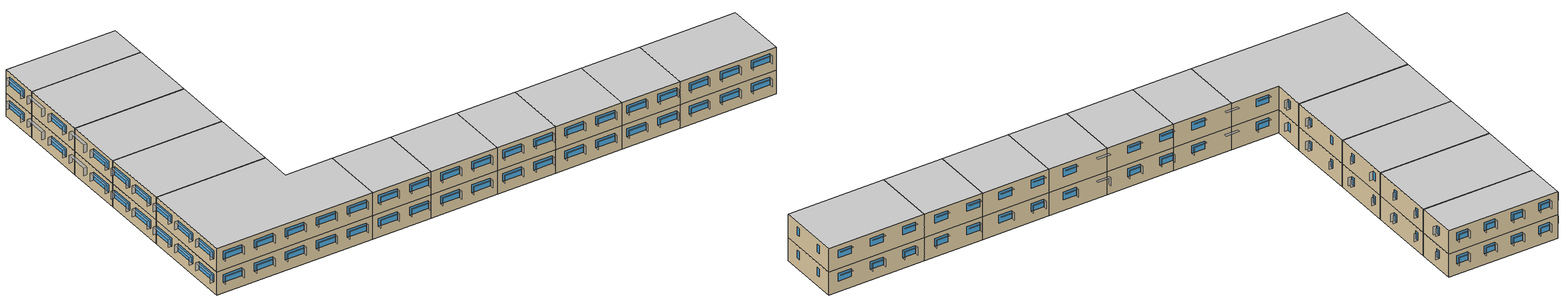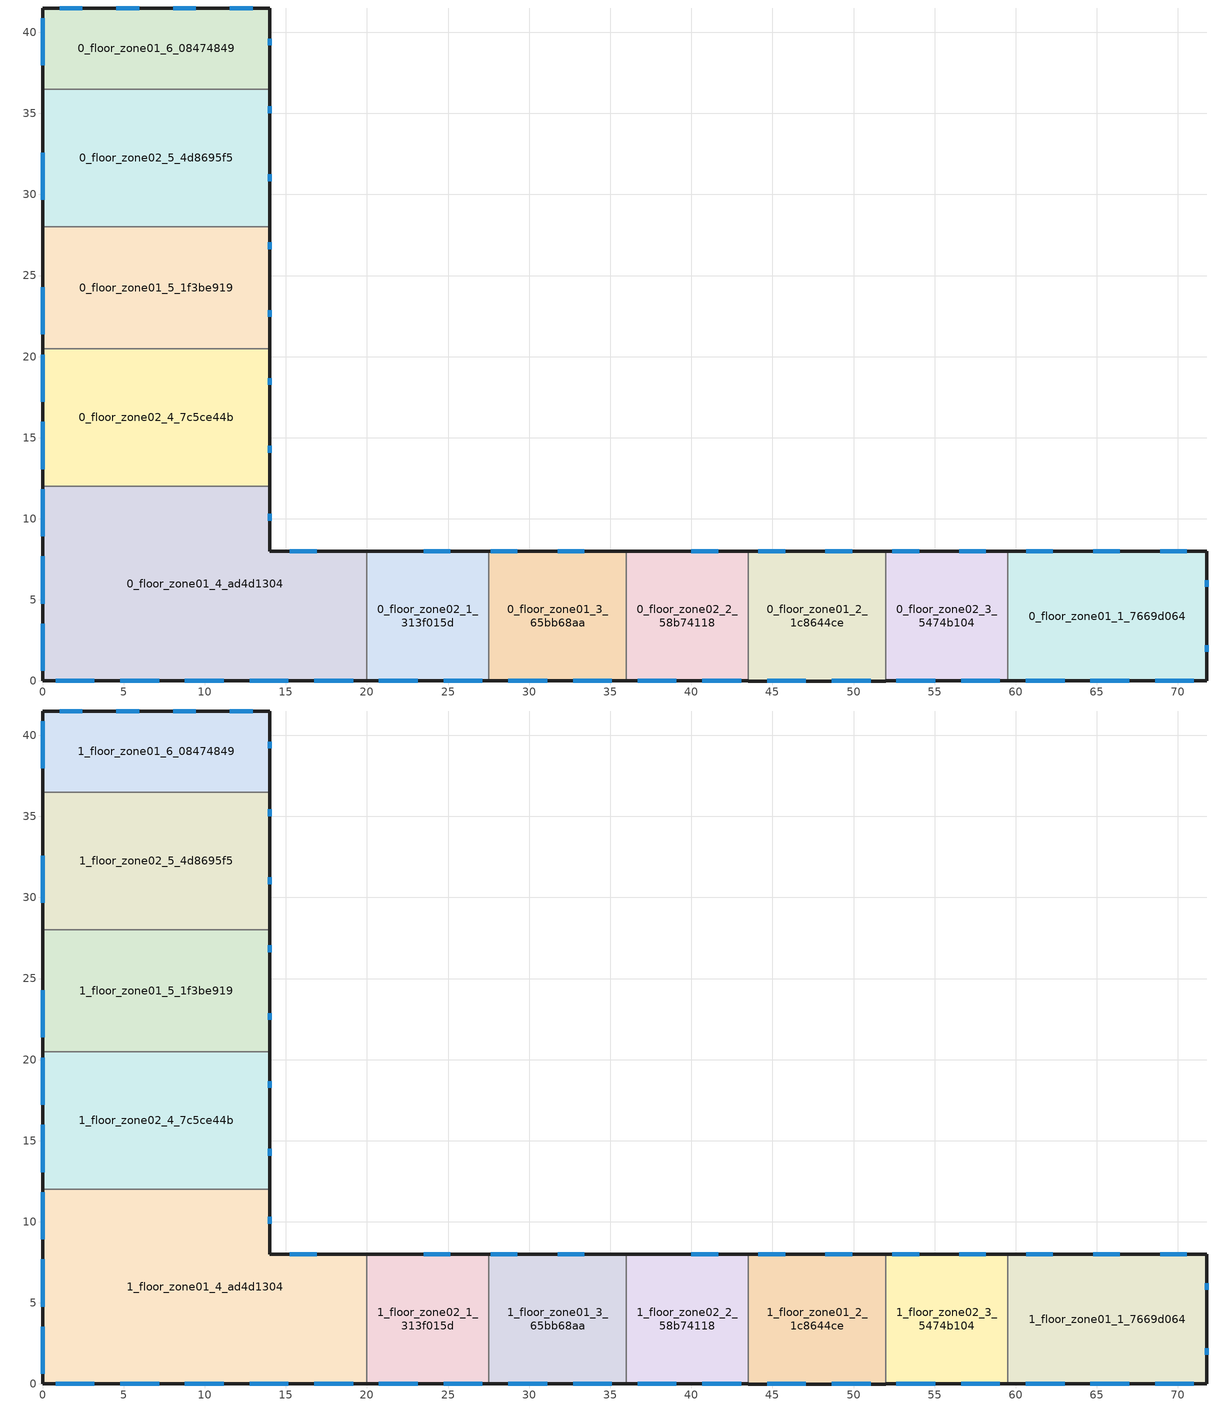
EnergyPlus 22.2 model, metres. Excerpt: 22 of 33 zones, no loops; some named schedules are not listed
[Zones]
0_floor_zone01_1_7669d064
 floor ground (Floor): 71.79,8 71.79,0 59.5,0 59.5,8 z0
 wall outside (Ext_Wall): 59.5,0 71.79,0 71.79,8 59.5,8 z0:3
 wall to 0_floor_zone02_3_5474b104 (Generic Interior Wall): 59.5,8 59.5,0 z0:3
 window (Windows): 68.6,0 70.99,0 / 64.61,0 67,0 / 60.62,0 63.01,0 / 71.79,5.8 71.79,6.2 / 71.79,1.8 71.79,2.2 / 62.29,8 60.64,8 / 66.42,8 64.77,8 / 70.55,8 68.9,8 z1.4:2.4
0_floor_zone01_2_1c8644ce
 floor ground (Floor): 52,8 52,0 43.5,0 43.5,8 z0
 wall outside (Ext_Wall): 52,8 43.5,8 / 43.5,0 52,0 z0:3
 wall to 0_floor_zone02_3_5474b104 (Generic Interior Wall): 52,0 52,8 z0:3
 wall to 0_floor_zone02_2_58b74118 (Generic Interior Wall): 43.5,8 43.5,0 z0:3
 window (Windows): 45.78,8 44.13,8 / 49.91,8 48.26,8 / 48.66,0 51.05,0 / 44.67,0 47.06,0 z1.4:2.4
0_floor_zone01_3_65bb68aa
 floor ground (Floor): 36,8 36,0 27.5,0 27.5,8 z0
 wall outside (Ext_Wall): 36,8 27.5,8 / 27.5,0 36,0 z0:3
 wall to 0_floor_zone02_2_58b74118 (Generic Interior Wall): 36,0 36,8 z0:3
 wall to 0_floor_zone02_1_313f015d (Generic Interior Wall): 27.5,8 27.5,0 z0:3
 window (Windows): 29.27,8 27.62,8 / 33.4,8 31.75,8 / 32.7,0 35.1,0 / 28.71,0 31.11,0 z1.4:2.4
0_floor_zone01_4_ad4d1304
 floor ground (Floor): 20,8 20,0 0,0 0,12 14,12 14,8 z0
 wall outside (Ext_Wall): 20,8 14,8 14,12 / 0,12 0,0 20,0 z0:3
 wall to 0_floor_zone02_4_7c5ce44b (Generic Interior Wall): 14,12 0,12 z0:3
 wall to 0_floor_zone02_1_313f015d (Generic Interior Wall): 20,0 20,8 z0:3
 window (Windows): 16.89,8 15.24,8 / 14,9.88 14,10.3 / 0,3.53 0,0.62 / 0,7.68 0,4.77 / 0,11.83 0,8.92 / 16.75,0 19.14,0 / 12.76,0 15.16,0 / 8.77,0 11.17,0 / 4.79,0 7.18,0 / 0.8,0 3.19,0 z1.4:2.4
0_floor_zone01_5_1f3be919
 floor ground (Floor): 14,28 14,20.5 0,20.5 0,28 z0
 wall outside (Ext_Wall): 14,20.5 14,28 / 0,28 0,20.5 z0:3
 wall to 0_floor_zone02_5_4d8695f5 (Generic Interior Wall): 14,28 0,28 z0:3
 wall to 0_floor_zone02_4_7c5ce44b (Generic Interior Wall): 0,20.5 14,20.5 z0:3
 window (Windows): 14,26.63 14,27.05 / 14,22.45 14,22.86 / 0,24.28 0,21.37 z1.4:2.4
0_floor_zone01_6_08474849
 floor ground (Floor): 14,41.5 14,36.5 0,36.5 0,41.5 z0
 wall outside (Ext_Wall): 14,36.5 14,41.5 0,41.5 0,36.5 z0:3
 wall to 0_floor_zone02_5_4d8695f5 (Generic Interior Wall): 0,36.5 14,36.5 z0:3
 window (Windows): 14,39.19 14,39.61 / 2.45,41.5 1.05,41.5 / 5.95,41.5 4.55,41.5 / 9.45,41.5 8.05,41.5 / 12.95,41.5 11.55,41.5 / 0,40.87 0,37.97 z1.4:2.4
0_floor_zone02_1_313f015d
 floor ground (Floor): 27.5,8 27.5,0 20,0 20,8 z0
 wall outside (Ext_Wall): 27.5,8 20,8 / 20,0 27.5,0 z0:3
 window (Windows): 25.14,8 23.49,8 / 24.73,0 27.12,0 / 20.74,0 23.13,0 z1.4:2.4
0_floor_zone02_2_58b74118
 floor ground (Floor): 43.5,8 43.5,0 36,0 36,8 z0
 wall outside (Ext_Wall): 43.5,8 36,8 / 36,0 43.5,0 z0:3
 window (Windows): 41.66,8 40,8 / 40.68,0 43.07,0 / 36.69,0 39.08,0 z1.4:2.4
0_floor_zone02_3_5474b104
 floor ground (Floor): 59.5,8 59.5,0 52,0 52,8 z0
 wall outside (Ext_Wall): 59.5,8 52,8 / 52,0 59.5,0 z0:3
 window (Windows): 54.04,8 52.39,8 / 58.17,8 56.51,8 / 56.63,0 59.02,0 / 52.64,0 55.04,0 z1.4:2.4
0_floor_zone02_4_7c5ce44b
 floor ground (Floor): 14,20.5 14,12 0,12 0,20.5 z0
 wall outside (Ext_Wall): 0,20.5 0,12 / 14,12 14,20.5 z0:3
 window (Windows): 0,15.98 0,13.07 / 0,20.13 0,17.22 / 14,18.26 14,18.68 / 14,14.07 14,14.49 z1.4:2.4
0_floor_zone02_5_4d8695f5
 floor ground (Floor): 14,36.5 14,28 0,28 0,36.5 z0
 wall outside (Ext_Wall): 0,36.5 0,28 / 14,28 14,36.5 z0:3
 window (Windows): 0,32.58 0,29.67 / 14,35.01 14,35.43 / 14,30.82 14,31.24 z1.4:2.4
1_floor_zone01_1_7669d064
 floor to 0_floor_zone01_1_7669d064 (Generic Interior Floor): 71.79,8 71.79,0 59.5,0 59.5,8 z3
 wall outside (Ext_Wall): 59.5,0 71.79,0 71.79,8 59.5,8 z3:6
 wall to 1_floor_zone02_3_5474b104 (Generic Interior Wall): 59.5,8 59.5,0 z3:6
 window (Windows): 68.6,0 70.99,0 / 64.61,0 67,0 / 60.62,0 63.01,0 / 71.79,5.8 71.79,6.2 / 71.79,1.8 71.79,2.2 / 62.29,8 60.64,8 / 66.42,8 64.77,8 / 70.55,8 68.9,8 z4.4:5.4
 ceiling to 2_floor_zone01_1_7669d064 (Generic Interior Ceiling): 59.5,8 59.5,0 71.79,0 71.79,8 z6
1_floor_zone01_2_1c8644ce
 floor to 0_floor_zone01_2_1c8644ce (Generic Interior Floor): 52,8 52,0 43.5,0 43.5,8 z3
 wall outside (Ext_Wall): 52,8 43.5,8 / 43.5,0 52,0 z3:6
 wall to 1_floor_zone02_3_5474b104 (Generic Interior Wall): 52,0 52,8 z3:6
 wall to 1_floor_zone02_2_58b74118 (Generic Interior Wall): 43.5,8 43.5,0 z3:6
 window (Windows): 45.78,8 44.13,8 / 49.91,8 48.26,8 / 48.66,0 51.05,0 / 44.67,0 47.06,0 z4.4:5.4
 ceiling to 2_floor_zone01_2_1c8644ce (Generic Interior Ceiling): 43.5,8 43.5,0 52,0 52,8 z6
1_floor_zone01_3_65bb68aa
 floor to 0_floor_zone01_3_65bb68aa (Generic Interior Floor): 36,8 36,0 27.5,0 27.5,8 z3
 wall outside (Ext_Wall): 36,8 27.5,8 / 27.5,0 36,0 z3:6
 wall to 1_floor_zone02_2_58b74118 (Generic Interior Wall): 36,0 36,8 z3:6
 wall to 1_floor_zone02_1_313f015d (Generic Interior Wall): 27.5,8 27.5,0 z3:6
 window (Windows): 29.27,8 27.62,8 / 33.4,8 31.75,8 / 32.7,0 35.1,0 / 28.71,0 31.11,0 z4.4:5.4
 ceiling to 2_floor_zone01_3_65bb68aa (Generic Interior Ceiling): 27.5,8 27.5,0 36,0 36,8 z6
1_floor_zone01_4_ad4d1304
 floor to 0_floor_zone01_4_ad4d1304 (Generic Interior Floor): 20,8 20,0 0,0 0,12 14,12 14,8 z3
 wall outside (Ext_Wall): 20,8 14,8 14,12 / 0,12 0,0 20,0 z3:6
 wall to 1_floor_zone02_4_7c5ce44b (Generic Interior Wall): 14,12 0,12 z3:6
 wall to 1_floor_zone02_1_313f015d (Generic Interior Wall): 20,0 20,8 z3:6
 window (Windows): 16.89,8 15.24,8 / 14,9.88 14,10.3 / 0,3.53 0,0.62 / 0,7.68 0,4.77 / 0,11.83 0,8.92 / 16.75,0 19.14,0 / 12.76,0 15.16,0 / 8.77,0 11.17,0 / 4.79,0 7.18,0 / 0.8,0 3.19,0 z4.4:5.4
 ceiling to 2_floor_zone01_4_ad4d1304 (Generic Interior Ceiling): 0,12 0,0 20,0 20,8 14,8 14,12 z6
1_floor_zone01_5_1f3be919
 floor to 0_floor_zone01_5_1f3be919 (Generic Interior Floor): 14,28 14,20.5 0,20.5 0,28 z3
 wall outside (Ext_Wall): 14,20.5 14,28 / 0,28 0,20.5 z3:6
 wall to 1_floor_zone02_5_4d8695f5 (Generic Interior Wall): 14,28 0,28 z3:6
 wall to 1_floor_zone02_4_7c5ce44b (Generic Interior Wall): 0,20.5 14,20.5 z3:6
 window (Windows): 14,26.63 14,27.05 / 14,22.45 14,22.86 / 0,24.28 0,21.37 z4.4:5.4
 ceiling to 2_floor_zone01_5_1f3be919 (Generic Interior Ceiling): 0,28 0,20.5 14,20.5 14,28 z6
1_floor_zone01_6_08474849
 floor to 0_floor_zone01_6_08474849 (Generic Interior Floor): 14,41.5 14,36.5 0,36.5 0,41.5 z3
 wall outside (Ext_Wall): 14,36.5 14,41.5 0,41.5 0,36.5 z3:6
 wall to 1_floor_zone02_5_4d8695f5 (Generic Interior Wall): 0,36.5 14,36.5 z3:6
 window (Windows): 14,39.19 14,39.61 / 2.45,41.5 1.05,41.5 / 5.95,41.5 4.55,41.5 / 9.45,41.5 8.05,41.5 / 12.95,41.5 11.55,41.5 / 0,40.87 0,37.97 z4.4:5.4
 ceiling to 2_floor_zone01_6_08474849 (Generic Interior Ceiling): 0,41.5 0,36.5 14,36.5 14,41.5 z6
1_floor_zone02_1_313f015d
 floor to 0_floor_zone02_1_313f015d (Generic Interior Floor): 27.5,8 27.5,0 20,0 20,8 z3
 wall outside (Ext_Wall): 27.5,8 20,8 / 20,0 27.5,0 z3:6
 window (Windows): 25.14,8 23.49,8 / 24.73,0 27.12,0 / 20.74,0 23.13,0 z4.4:5.4
 ceiling to 2_floor_zone02_1_313f015d (Generic Interior Ceiling): 20,8 20,0 27.5,0 27.5,8 z6
1_floor_zone02_2_58b74118
 floor to 0_floor_zone02_2_58b74118 (Generic Interior Floor): 43.5,8 43.5,0 36,0 36,8 z3
 wall outside (Ext_Wall): 43.5,8 36,8 / 36,0 43.5,0 z3:6
 window (Windows): 41.66,8 40,8 / 40.68,0 43.07,0 / 36.69,0 39.08,0 z4.4:5.4
 ceiling to 2_floor_zone02_2_58b74118 (Generic Interior Ceiling): 36,8 36,0 43.5,0 43.5,8 z6
1_floor_zone02_3_5474b104
 floor to 0_floor_zone02_3_5474b104 (Generic Interior Floor): 59.5,8 59.5,0 52,0 52,8 z3
 wall outside (Ext_Wall): 59.5,8 52,8 / 52,0 59.5,0 z3:6
 window (Windows): 54.04,8 52.39,8 / 58.17,8 56.51,8 / 56.63,0 59.02,0 / 52.64,0 55.04,0 z4.4:5.4
 ceiling to 2_floor_zone02_3_5474b104 (Generic Interior Ceiling): 52,8 52,0 59.5,0 59.5,8 z6
1_floor_zone02_4_7c5ce44b
 floor to 0_floor_zone02_4_7c5ce44b (Generic Interior Floor): 14,20.5 14,12 0,12 0,20.5 z3
 wall outside (Ext_Wall): 0,20.5 0,12 / 14,12 14,20.5 z3:6
 window (Windows): 0,15.98 0,13.07 / 0,20.13 0,17.22 / 14,18.26 14,18.68 / 14,14.07 14,14.49 z4.4:5.4
 ceiling to 2_floor_zone02_4_7c5ce44b (Generic Interior Ceiling): 0,20.5 0,12 14,12 14,20.5 z6
1_floor_zone02_5_4d8695f5
 floor to 0_floor_zone02_5_4d8695f5 (Generic Interior Floor): 14,36.5 14,28 0,28 0,36.5 z3
 wall outside (Ext_Wall): 0,36.5 0,28 / 14,28 14,36.5 z3:6
 window (Windows): 0,32.58 0,29.67 / 14,35.01 14,35.43 / 14,30.82 14,31.24 z4.4:5.4
 ceiling to 2_floor_zone02_5_4d8695f5 (Generic Interior Ceiling): 0,36.5 0,28 14,28 14,36.5 z6
shading: 12.95,41.95 12.95,41.5 / 11.55,41.5 11.55,41.95 / 8.05,41.5 8.05,41.95 / 2.45,41.95 2.45,41.5 / 4.55,41.5 4.55,41.95 / 1.05,41.5 1.05,41.95 / 9.45,41.95 9.45,41.5 / 5.95,41.95 5.95,41.5 / -0.45,28.43 0,28.43 / -0.45,40.87 0,40.87 / -0.45,15.98 0,15.98 / 0,29.67 -0.45,29.67 / 0,37.97 -0.45,37.97 / 0,13.07 -0.45,13.07 / 0,33.82 -0.45,33.82 / -0.45,7.68 0,7.68 / 0,8.92 -0.45,8.92 / -0.45,36.72 0,36.72 / -0.45,11.83 0,11.83 / 0,17.22 -0.45,17.22 / -0.45,32.58 0,32.58 / -0.45,24.28 0,24.28 / 0,0.62 -0.45,0.62 / -0.45,3.53 0,3.53 / 0,25.52 -0.45,25.52 / 0,21.37 -0.45,21.37 / -0.45,20.13 0,20.13 / 0,4.77 -0.45,4.77 / 8.77,-0.45 8.77,0 / 60.62,-0.45 60.62,0 / 20.74,-0.45 20.74,0 / 4.79,-0.45 4.79,0 / 63.01,0 63.01,-0.45 / 47.06,0 47.06,-0.45 / 32.7,-0.45 32.7,0 / 68.6,-0.45 68.6,0 / 55.04,0 55.04,-0.45 / 16.75,-0.45 16.75,0 / 67,0 67,-0.45 / 48.66,-0.45 48.66,0 / 11.17,0 11.17,-0.45 / 7.18,0 7.18,-0.45 / 56.63,-0.45 56.63,0 / 3.19,0 3.19,-0.45 / 44.67,-0.45 44.67,0 / 70.99,0 70.99,-0.45 / 0.8,-0.45 0.8,0 / 39.08,0 39.08,-0.45 / 40.68,-0.45 40.68,0 / 31.11,0 31.11,-0.45 / 15.16,0 15.16,-0.45 / 52.64,-0.45 52.64,0 / 36.69,-0.45 36.69,0 / 35.1,0 35.1,-0.45 / 19.14,0 19.14,-0.45 / 27.12,0 27.12,-0.45 / 23.13,0 23.13,-0.45 / 59.02,0 59.02,-0.45 / 51.05,0 51.05,-0.45 / 12.76,-0.45 12.76,0 / 24.73,-0.45 24.73,0 / 28.71,-0.45 28.71,0 / 43.07,0 43.07,-0.45 / 64.61,-0.45 64.61,0 / 14,14.49 14.45,14.49 / 14,22.86 14.45,22.86 / 14,35.43 14.45,35.43 / 14.45,39.19 14,39.19 / 14.45,26.63 14,26.63 / 14,10.3 14.45,10.3 / 14,39.61 14.45,39.61 / 14.45,14.07 14,14.07 / 14,31.24 14.45,31.24 / 14.45,9.88 14,9.88 z4.4:5.4; 9.45,41.95 9.45,41.5 / 12.95,41.95 12.95,41.5 / 2.45,41.95 2.45,41.5 / 4.55,41.5 4.55,41.95 / 1.05,41.5 1.05,41.95 / 5.95,41.95 5.95,41.5 / 11.55,41.5 11.55,41.95 / 8.05,41.5 8.05,41.95 / 55.04,0 55.04,-0.45 / 51.05,0 51.05,-0.45 / 31.11,0 31.11,-0.45 / 19.14,0 19.14,-0.45 / 70.99,0 70.99,-0.45 / 52.64,-0.45 52.64,0 / 11.17,0 11.17,-0.45 / 24.73,-0.45 24.73,0 / 0.8,-0.45 0.8,0 / 27.12,0 27.12,-0.45 / 68.6,-0.45 68.6,0 / 47.06,0 47.06,-0.45 / 59.02,0 59.02,-0.45 / 64.61,-0.45 64.61,0 / 3.19,0 3.19,-0.45 / 16.75,-0.45 16.75,0 / 8.77,-0.45 8.77,0 / 23.13,0 23.13,-0.45 / 36.69,-0.45 36.69,0 / 20.74,-0.45 20.74,0 / 44.67,-0.45 44.67,0 / 7.18,0 7.18,-0.45 / 4.79,-0.45 4.79,0 / 15.16,0 15.16,-0.45 / 28.71,-0.45 28.71,0 / 40.68,-0.45 40.68,0 / 35.1,0 35.1,-0.45 / 48.66,-0.45 48.66,0 / 56.63,-0.45 56.63,0 / 12.76,-0.45 12.76,0 / 43.07,0 43.07,-0.45 / 39.08,0 39.08,-0.45 / 67,0 67,-0.45 / 32.7,-0.45 32.7,0 / 63.01,0 63.01,-0.45 / 60.62,-0.45 60.62,0 / 0,17.22 -0.45,17.22 / -0.45,3.53 0,3.53 / -0.45,24.28 0,24.28 / -0.45,32.58 0,32.58 / -0.45,7.68 0,7.68 / 0,21.37 -0.45,21.37 / -0.45,11.83 0,11.83 / 0,8.92 -0.45,8.92 / 0,13.07 -0.45,13.07 / 0,0.62 -0.45,0.62 / 0,33.82 -0.45,33.82 / 0,37.97 -0.45,37.97 / -0.45,15.98 0,15.98 / -0.45,40.87 0,40.87 / -0.45,28.43 0,28.43 / -0.45,20.13 0,20.13 / 0,4.77 -0.45,4.77 / -0.45,36.72 0,36.72 / 0,25.52 -0.45,25.52 / 0,29.67 -0.45,29.67 / 64.77,8 64.77,8.45 / 27.62,8 27.62,8.45 / 14,35.43 14.45,35.43 / 66.42,8.45 66.42,8 / 33.4,8.45 33.4,8 / 60.64,8 60.64,8.45 / 14,31.24 14.45,31.24 / 44.13,8 44.13,8.45 / 14.45,30.82 14,30.82 / 29.27,8.45 29.27,8 / 14,39.61 14.45,39.61 / 40,8 40,8.45 / 14,27.05 14.45,27.05 / 14.45,22.45 14,22.45 / 16.89,8.45 16.89,8 / 35.88,8 35.88,8.45 / 14,14.49 14.45,14.49 / 52.39,8 52.39,8.45 / 14,22.86 14.45,22.86 / 58.17,8.45 58.17,8 / 14,18.68 14.45,18.68 / 62.29,8.45 62.29,8 / 25.14,8.45 25.14,8 / 14.45,9.88 14,9.88 / 48.26,8 48.26,8.45 / 14.45,14.07 14,14.07 / 31.75,8 31.75,8.45 / 45.78,8.45 45.78,8 z1.4:2.4; 0,3.53 0,0.62 -0.45,0.62 -0.45,3.53 z2.4; 0,3.53 0,0.62 -0.45,0.62 -0.45,3.53 z5.4; 0,24.28 0,21.37 -0.45,21.37 -0.45,24.28 z5.4; 0,24.28 0,21.37 -0.45,21.37 -0.45,24.28 z2.4; 0,20.13 0,17.22 -0.45,17.22 -0.45,20.13 z2.4; 0,20.13 0,17.22 -0.45,17.22 -0.45,20.13 z5.4; 0,15.98 0,13.07 -0.45,13.07 -0.45,15.98 z5.4; 0,36.72 0,33.82 -0.45,33.82 -0.45,36.72 z2.4; 0,28.43 0,25.52 -0.45,25.52 -0.45,28.43 z2.4; 0,28.43 0,25.52 -0.45,25.52 -0.45,28.43 z5.4; 0,15.98 0,13.07 -0.45,13.07 -0.45,15.98 z2.4; 0,40.87 0,37.97 -0.45,37.97 -0.45,40.87 z2.4; 0,36.72 0,33.82 -0.45,33.82 -0.45,36.72 z5.4; 0,40.87 0,37.97 -0.45,37.97 -0.45,40.87 z5.4; 0,7.68 0,4.77 -0.45,4.77 -0.45,7.68 z2.4; 0,7.68 0,4.77 -0.45,4.77 -0.45,7.68 z5.4; 0,32.58 0,29.67 -0.45,29.67 -0.45,32.58 z5.4; 0,32.58 0,29.67 -0.45,29.67 -0.45,32.58 z2.4; 0,11.83 0,8.92 -0.45,8.92 -0.45,11.83 z5.4; 0,11.83 0,8.92 -0.45,8.92 -0.45,11.83 z2.4; 47.06,0 47.06,-0.45 44.67,-0.45 44.67,0 z5.4; 39.08,0 39.08,-0.45 36.69,-0.45 36.69,0 z2.4; 55.04,0 55.04,-0.45 52.64,-0.45 52.64,0 z2.4; 43.07,0 43.07,-0.45 40.68,-0.45 40.68,0 z2.4; 59.02,0 59.02,-0.45 56.63,-0.45 56.63,0 z5.4; 59.02,0 59.02,-0.45 56.63,-0.45 56.63,0 z2.4; 35.1,0 35.1,-0.45 32.7,-0.45 32.7,0 z5.4; 39.08,0 39.08,-0.45 36.69,-0.45 36.69,0 z5.4; 55.04,0 55.04,-0.45 52.64,-0.45 52.64,0 z5.4; 51.05,0 51.05,-0.45 48.66,-0.45 48.66,0 z5.4; 51.05,0 51.05,-0.45 48.66,-0.45 48.66,0 z2.4; 35.1,0 35.1,-0.45 32.7,-0.45 32.7,0 z2.4; 43.07,0 43.07,-0.45 40.68,-0.45 40.68,0 z5.4; 47.06,0 47.06,-0.45 44.67,-0.45 44.67,0 z2.4; 23.13,0 23.13,-0.45 20.74,-0.45 20.74,0 z5.4; 19.14,0 19.14,-0.45 16.75,-0.45 16.75,0 z5.4; 27.12,0 27.12,-0.45 24.73,-0.45 24.73,0 z2.4; 31.11,0 31.11,-0.45 28.71,-0.45 28.71,0 z2.4; 15.16,0 15.16,-0.45 12.76,-0.45 12.76,0 z2.4; 19.14,0 19.14,-0.45 16.75,-0.45 16.75,0 z2.4; 31.11,0 31.11,-0.45 28.71,-0.45 28.71,0 z5.4; 23.13,0 23.13,-0.45 20.74,-0.45 20.74,0 z2.4; 15.16,0 15.16,-0.45 12.76,-0.45 12.76,0 z5.4; 27.12,0 27.12,-0.45 24.73,-0.45 24.73,0 z5.4; 7.18,0 7.18,-0.45 4.79,-0.45 4.79,0 z5.4; 7.18,0 7.18,-0.45 4.79,-0.45 4.79,0 z2.4; 67,0 67,-0.45 64.61,-0.45 64.61,0 z5.4; 70.99,0 70.99,-0.45 68.6,-0.45 68.6,0 z2.4; 70.99,0 70.99,-0.45 68.6,-0.45 68.6,0 z5.4; 63.01,0 63.01,-0.45 60.62,-0.45 60.62,0 z2.4; 63.01,0 63.01,-0.45 60.62,-0.45 60.62,0 z5.4; 67,0 67,-0.45 64.61,-0.45 64.61,0 z2.4; 3.19,0 3.19,-0.45 0.8,-0.45 0.8,0 z5.4; 3.19,0 3.19,-0.45 0.8,-0.45 0.8,0 z2.4; 11.17,0 11.17,-0.45 8.77,-0.45 8.77,0 z2.4; 11.17,0 11.17,-0.45 8.77,-0.45 8.77,0 z5.4; 58.17,8.45 58.17,8 56.51,8 56.51,8.45 z2.4; 58.17,8.45 58.17,8 56.51,8 56.51,8.45 z5.4; 45.78,8.45 45.78,8 44.13,8 44.13,8.45 z5.4; 45.78,8.45 45.78,8 44.13,8 44.13,8.45 z2.4; 29.27,8.45 29.27,8 27.62,8 27.62,8.45 z2.4; 29.27,8.45 29.27,8 27.62,8 27.62,8.45 z5.4; 41.66,8.45 41.66,8 40,8 40,8.45 z5.4; 21.02,8.45 21.02,8 19.37,8 19.37,8.45 z5.4; 66.42,8.45 66.42,8 64.77,8 64.77,8.45 z2.4; 21.02,8.45 21.02,8 19.37,8 19.37,8.45 z2.4; 66.42,8.45 66.42,8 64.77,8 64.77,8.45 z5.4; 37.53,8.45 37.53,8 35.88,8 35.88,8.45 z2.4; 41.66,8.45 41.66,8 40,8 40,8.45 z2.4; 37.53,8.45 37.53,8 35.88,8 35.88,8.45 z5.4; 33.4,8.45 33.4,8 31.75,8 31.75,8.45 z5.4; 25.14,8.45 25.14,8 23.49,8 23.49,8.45 z5.4; 25.14,8.45 25.14,8 23.49,8 23.49,8.45 z2.4; 33.4,8.45 33.4,8 31.75,8 31.75,8.45 z2.4; 54.04,8.45 54.04,8 52.39,8 52.39,8.45 z2.4; 16.89,8.45 16.89,8 15.24,8 15.24,8.45 z2.4; 62.29,8.45 62.29,8 60.64,8 60.64,8.45 z5.4; 16.89,8.45 16.89,8 15.24,8 15.24,8.45 z5.4; 70.55,8.45 70.55,8 68.9,8 68.9,8.45 z5.4; 54.04,8.45 54.04,8 52.39,8 52.39,8.45 z5.4; 62.29,8.45 62.29,8 60.64,8 60.64,8.45 z2.4; 70.55,8.45 70.55,8 68.9,8 68.9,8.45 z2.4; 49.91,8.45 49.91,8 48.26,8 48.26,8.45 z2.4; 49.91,8.45 49.91,8 48.26,8 48.26,8.45 z5.4; 5.95,41.95 5.95,41.5 4.55,41.5 4.55,41.95 z2.4; 5.95,41.95 5.95,41.5 4.55,41.5 4.55,41.95 z5.4; 9.45,41.95 9.45,41.5 8.05,41.5 8.05,41.95 z2.4; 12.95,41.95 12.95,41.5 11.55,41.5 11.55,41.95 z2.4; 12.95,41.95 12.95,41.5 11.55,41.5 11.55,41.95 z5.4; 9.45,41.95 9.45,41.5 8.05,41.5 8.05,41.95 z5.4; 2.45,41.95 2.45,41.5 1.05,41.5 1.05,41.95 z5.4; 2.45,41.95 2.45,41.5 1.05,41.5 1.05,41.95 z2.4
[Building]
Parametric_sim: North Axis {deg}=0; Terrain=City; Solar Distribution=FullExteriorWithReflections
[Site:Location]
Site 1: Latitude {deg}=0; Longitude {deg}=0; Time Zone {hr}=0; Elevation {m}=0
[Site:WaterMainsTemperature]
Calculation Method=CorrelationFromWeatherFile
[SizingPeriod:DesignDay] Day of Month=21; Dry-Bulb Temperature Range Modifier Type=DefaultMultipliers; Humidity Condition Type=Wetbulb; Barometric Pressure {Pa}=99114; Rain Indicator=No; Snow Indicator=No; Daylight Saving Time Indicator=No; Solar Model Indicator=ASHRAEClearSky; Begin Environment Reset Mode=FullResetAtBeginEnvironment
Name | Month | Day Type | Maximum Dry-Bulb Temperature {C} | Daily Dry-Bulb Temperature Range {deltaC} | Wetbulb or DewPoint at Maximum Dry-Bulb {C} | Wind Speed {m/s} | Wind Direction {deg} | Sky Clearness
udevalla_ LANDVETTER Cooling Design Day 0.4% Condns DB=>MWB | 7 | SummerDesignDay | 23.2964 | 8.7 | 14.3 | 3.3 | 137 | 1
udevalla_ LANDVETTER Heating Design Day 99.6% Condns DB | 1 | WinterDesignDay | -8.8 | 0 | -8.8 | 1.7 | 23 | 0
[Material] Thermal Absorptance=0.9
Name | Roughness | Thickness {m} | Conductivity {W/m-K} | Density {kg/m3} | Specific Heat {J/kg-K} | Solar Absorptance | Visible Absorptance
Generic Acoustic Tile | MediumSmooth | 0.02 | 0.06 | 368 | 590 | 0.2 | 0.2
Generic Ceiling Air Gap | Smooth | 0.1 | 0.556 | 1.28 | 1000 | 0.7 | 0.7
Generic Gypsum Board | MediumSmooth | 0.0127 | 0.16 | 800 | 1090 | 0.5 | 0.5
Generic LW Concrete | MediumRough | 0.1 | 0.53 | 1280 | 840 | 0.8 | 0.8
Generic Wall Air Gap | Smooth | 0.1 | 0.667 | 1.28 | 1000 | 0.7 | 0.7
[Material:NoMass] Roughness=MediumRough; Thermal Absorptance=0.9; Solar Absorptance=0.7; Visible Absorptance=0.7
Name | Thermal Resistance {m2-K/W}
OpaqueNoMassMaterial_222a46f8 | 1.25
OpaqueNoMassMaterial_d89a00b1 | 3.33333
[WindowMaterial:SimpleGlazingSystem]
window: U-Factor {W/m2-K}=0.7; Solar Heat Gain Coefficient=0.5; Visible Transmittance=0.6
[Construction]
Ext_Wall: OpaqueNoMassMaterial_222a46f8
Floor: OpaqueNoMassMaterial_d89a00b1
Generic Interior Ceiling: Generic LW Concrete, Generic Ceiling Air Gap, Generic Acoustic Tile
Generic Interior Floor: Generic Acoustic Tile, Generic Ceiling Air Gap, Generic LW Concrete
Generic Interior Wall: Generic Gypsum Board, Generic Wall Air Gap, Generic Gypsum Board
Windows: window
[Zone] Multiplier=1; Ceiling Height {m}=3; Part of Total Floor Area=Yes
Name | Volume {m3}
0_floor_zone01_1_7669d064; 1_floor_zone01_1_7669d064 | 294.888
0_floor_zone01_2_1c8644ce; 0_floor_zone01_3_65bb68aa; 1_floor_zone01_2_1c8644ce; 1_floor_zone01_3_65bb68aa | 204
0_floor_zone01_4_ad4d1304; 1_floor_zone01_4_ad4d1304 | 648
0_floor_zone01_5_1f3be919; 1_floor_zone01_5_1f3be919 | 315
0_floor_zone01_6_08474849; 1_floor_zone01_6_08474849 | 209.874
0_floor_zone02_1_313f015d; 0_floor_zone02_2_58b74118; 0_floor_zone02_3_5474b104; 1_floor_zone02_1_313f015d; 1_floor_zone02_2_58b74118; 1_floor_zone02_3_5474b104 | 180
0_floor_zone02_4_7c5ce44b; 0_floor_zone02_5_4d8695f5; 1_floor_zone02_4_7c5ce44b; 1_floor_zone02_5_4d8695f5 | 357
[Space]
Name | Zone | Space Type
0_floor_zone01_1_7669d064_Space | 0_floor_zone01_1_7669d064 | zone 01 program
0_floor_zone01_2_1c8644ce_Space | 0_floor_zone01_2_1c8644ce | zone 01 program
0_floor_zone01_3_65bb68aa_Space | 0_floor_zone01_3_65bb68aa | zone 01 program
0_floor_zone01_4_ad4d1304_Space | 0_floor_zone01_4_ad4d1304 | zone 01 program
0_floor_zone01_5_1f3be919_Space | 0_floor_zone01_5_1f3be919 | zone 01 program
0_floor_zone01_6_08474849_Space | 0_floor_zone01_6_08474849 | zone 01 program
0_floor_zone02_1_313f015d_Space | 0_floor_zone02_1_313f015d | zone 02 program
0_floor_zone02_2_58b74118_Space | 0_floor_zone02_2_58b74118 | zone 02 program
0_floor_zone02_3_5474b104_Space | 0_floor_zone02_3_5474b104 | zone 02 program
0_floor_zone02_4_7c5ce44b_Space | 0_floor_zone02_4_7c5ce44b | zone 02 program
0_floor_zone02_5_4d8695f5_Space | 0_floor_zone02_5_4d8695f5 | zone 02 program
1_floor_zone01_1_7669d064_Space | 1_floor_zone01_1_7669d064 | zone 01 program
1_floor_zone01_2_1c8644ce_Space | 1_floor_zone01_2_1c8644ce | zone 01 program
1_floor_zone01_3_65bb68aa_Space | 1_floor_zone01_3_65bb68aa | zone 01 program
1_floor_zone01_4_ad4d1304_Space | 1_floor_zone01_4_ad4d1304 | zone 01 program
1_floor_zone01_5_1f3be919_Space | 1_floor_zone01_5_1f3be919 | zone 01 program
1_floor_zone01_6_08474849_Space | 1_floor_zone01_6_08474849 | zone 01 program
1_floor_zone02_1_313f015d_Space | 1_floor_zone02_1_313f015d | zone 02 program
1_floor_zone02_2_58b74118_Space | 1_floor_zone02_2_58b74118 | zone 02 program
1_floor_zone02_3_5474b104_Space | 1_floor_zone02_3_5474b104 | zone 02 program
1_floor_zone02_4_7c5ce44b_Space | 1_floor_zone02_4_7c5ce44b | zone 02 program
1_floor_zone02_5_4d8695f5_Space | 1_floor_zone02_5_4d8695f5 | zone 02 program
[SpaceList]
zone 01 program: 2_floor_zone01_3_65bb68aa_Space, 0_floor_zone01_3_65bb68aa_Space, 0_floor_zone01_2_1c8644ce_Space, 1_floor_zone01_1_7669d064_Space, 0_floor_zone01_1_7669d064_Space, 0_floor_zone01_4_ad4d1304_Space, 0_floor_zone01_5_1f3be919_Space, 0_floor_zone01_6_08474849_Space, 1_floor_zone01_6_08474849_Space, 1_floor_zone01_2_1c8644ce_Space, 1_floor_zone01_3_65bb68aa_Space, 1_floor_zone01_4_ad4d1304_Space, 1_floor_zone01_5_1f3be919_Space, 2_floor_zone01_1_7669d064_Space, 2_floor_zone01_2_1c8644ce_Space, 2_floor_zone01_4_ad4d1304_Space, 2_floor_zone01_5_1f3be919_Space, 2_floor_zone01_6_08474849_Space
zone 02 program: 0_floor_zone02_1_313f015d_Space, 0_floor_zone02_2_58b74118_Space, 0_floor_zone02_4_7c5ce44b_Space, 0_floor_zone02_3_5474b104_Space, 0_floor_zone02_5_4d8695f5_Space, 2_floor_zone02_2_58b74118_Space, 1_floor_zone02_5_4d8695f5_Space, 1_floor_zone02_3_5474b104_Space, 1_floor_zone02_2_58b74118_Space, 1_floor_zone02_1_313f015d_Space, 1_floor_zone02_4_7c5ce44b_Space, 2_floor_zone02_1_313f015d_Space, 2_floor_zone02_3_5474b104_Space, 2_floor_zone02_4_7c5ce44b_Space, 2_floor_zone02_5_4d8695f5_Space
[Lights] Schedule=ApartmentMidRise LTG_APT_SCH; Design Level Calculation Method=Watts/Area; Watts per Zone Floor Area {W/m2}=11.5174; Return Air Fraction=0; Fraction Radiant=0.6; Fraction Visible=0.2; Fraction Replaceable=1
Name | Zone or ZoneList or Space or SpaceList
2013::MidriseApartment::Apartment_Lighting 2 | zone 01 program
2013::MidriseApartment::Apartment_Lighting | zone 02 program
[People] Number of People Schedule=ApartmentMidRise OCC_APT_SCH; Number of People Calculation Method=People/Area; People per Floor Area {person/m2}=0.0283091; Fraction Radiant=0.3; Activity Level Schedule=ApartmentMidRise Activity Schedule
Name | Zone or ZoneList or Space or SpaceList
2013::MidriseApartment::Apartment_People 2 | zone 01 program
2013::MidriseApartment::Apartment_People | zone 02 program
[ElectricEquipment] Schedule=ApartmentMidRise EQP_APT_SCH; Design Level Calculation Method=Watts/Area; Watts per Zone Floor Area {W/m2}=3.42407; Fraction Latent=0; Fraction Radiant=0.5; Fraction Lost=0
Name | Zone or ZoneList or Space or SpaceList
CustomEquipment 2 | zone 01 program
CustomEquipment | zone 02 program
[ZoneInfiltration:DesignFlowRate] Schedule=Always On; Design Flow Rate Calculation Method=Flow/ExteriorArea; Flow Rate per Exterior Surface Area {m3/s-m2}=0.00056; Constant Term Coefficient=1; Temperature Term Coefficient=0; Velocity Term Coefficient=0
Name | Zone or ZoneList or Space or SpaceList
infiltration_Current 1 | zone 01 program
infiltration_Current | zone 02 program
[ZoneControl:Thermostat] Temperature Difference Between Cutout And Setpoint {deltaC}=0
Name | Zone or ZoneList | Control Type Schedule | Control 1
0_floor_zone01_1_7669d064 Thermostat | 0_floor_zone01_1_7669d064 | 0_floor_zone01_1_7669d064 Thermostat Schedule | zone01_1_7669d064_Setpoint
0_floor_zone01_2_1c8644ce Thermostat | 0_floor_zone01_2_1c8644ce | 0_floor_zone01_2_1c8644ce Thermostat Schedule | zone01_2_1c8644ce_Setpoint
0_floor_zone01_3_65bb68aa Thermostat | 0_floor_zone01_3_65bb68aa | 0_floor_zone01_3_65bb68aa Thermostat Schedule | zone01_3_65bb68aa_Setpoint
0_floor_zone01_4_ad4d1304 Thermostat | 0_floor_zone01_4_ad4d1304 | 0_floor_zone01_4_ad4d1304 Thermostat Schedule | zone01_4_ad4d1304_Setpoint
0_floor_zone01_5_1f3be919 Thermostat | 0_floor_zone01_5_1f3be919 | 0_floor_zone01_5_1f3be919 Thermostat Schedule | zone01_5_1f3be919_Setpoint
0_floor_zone01_6_08474849 Thermostat | 0_floor_zone01_6_08474849 | 0_floor_zone01_6_08474849 Thermostat Schedule | zone01_6_08474849_Setpoint
0_floor_zone02_1_313f015d Thermostat | 0_floor_zone02_1_313f015d | 0_floor_zone02_1_313f015d Thermostat Schedule | zone02_1_313f015d_Setpoint
0_floor_zone02_2_58b74118 Thermostat | 0_floor_zone02_2_58b74118 | 0_floor_zone02_2_58b74118 Thermostat Schedule | zone02_2_58b74118_Setpoint
0_floor_zone02_3_5474b104 Thermostat | 0_floor_zone02_3_5474b104 | 0_floor_zone02_3_5474b104 Thermostat Schedule | zone02_3_5474b104_Setpoint
0_floor_zone02_4_7c5ce44b Thermostat | 0_floor_zone02_4_7c5ce44b | 0_floor_zone02_4_7c5ce44b Thermostat Schedule | zone02_4_7c5ce44b_Setpoint
0_floor_zone02_5_4d8695f5 Thermostat | 0_floor_zone02_5_4d8695f5 | 0_floor_zone02_5_4d8695f5 Thermostat Schedule | zone02_5_4d8695f5_Setpoint
1_floor_zone01_1_7669d064 Thermostat | 1_floor_zone01_1_7669d064 | 1_floor_zone01_1_7669d064 Thermostat Schedule | zone01_1_7669d064_Setpoint 1
1_floor_zone01_2_1c8644ce Thermostat | 1_floor_zone01_2_1c8644ce | 1_floor_zone01_2_1c8644ce Thermostat Schedule | zone01_2_1c8644ce_Setpoint 1
1_floor_zone01_3_65bb68aa Thermostat | 1_floor_zone01_3_65bb68aa | 1_floor_zone01_3_65bb68aa Thermostat Schedule | zone01_3_65bb68aa_Setpoint 1
1_floor_zone01_4_ad4d1304 Thermostat | 1_floor_zone01_4_ad4d1304 | 1_floor_zone01_4_ad4d1304 Thermostat Schedule | zone01_4_ad4d1304_Setpoint 1
1_floor_zone01_5_1f3be919 Thermostat | 1_floor_zone01_5_1f3be919 | 1_floor_zone01_5_1f3be919 Thermostat Schedule | zone01_5_1f3be919_Setpoint 1
1_floor_zone01_6_08474849 Thermostat | 1_floor_zone01_6_08474849 | 1_floor_zone01_6_08474849 Thermostat Schedule | zone01_6_08474849_Setpoint 1
1_floor_zone02_1_313f015d Thermostat | 1_floor_zone02_1_313f015d | 1_floor_zone02_1_313f015d Thermostat Schedule | zone02_1_313f015d_Setpoint 1
1_floor_zone02_2_58b74118 Thermostat | 1_floor_zone02_2_58b74118 | 1_floor_zone02_2_58b74118 Thermostat Schedule | zone02_2_58b74118_Setpoint 1
1_floor_zone02_3_5474b104 Thermostat | 1_floor_zone02_3_5474b104 | 1_floor_zone02_3_5474b104 Thermostat Schedule | zone02_3_5474b104_Setpoint 1
1_floor_zone02_4_7c5ce44b Thermostat | 1_floor_zone02_4_7c5ce44b | 1_floor_zone02_4_7c5ce44b Thermostat Schedule | zone02_4_7c5ce44b_Setpoint 1
1_floor_zone02_5_4d8695f5 Thermostat | 1_floor_zone02_5_4d8695f5 | 1_floor_zone02_5_4d8695f5 Thermostat Schedule | zone02_5_4d8695f5_Setpoint 1
[ThermostatSetpoint:DualSetpoint] Cooling Setpoint Temperature Schedule=ApartmentMidRise CLGSETP_APT_SCH
Name | Heating Setpoint Temperature Schedule
zone01_1_7669d064_Setpoint; zone01_1_7669d064_Setpoint 1 | zone01_1_7669d064_Setpoint_HtgSetp
zone01_2_1c8644ce_Setpoint; zone01_2_1c8644ce_Setpoint 1 | zone01_2_1c8644ce_Setpoint_HtgSetp
zone01_3_65bb68aa_Setpoint; zone01_3_65bb68aa_Setpoint 1 | zone01_3_65bb68aa_Setpoint_HtgSetp
zone01_4_ad4d1304_Setpoint; zone01_4_ad4d1304_Setpoint 1 | zone01_4_ad4d1304_Setpoint_HtgSetp
zone01_5_1f3be919_Setpoint; zone01_5_1f3be919_Setpoint 1 | zone01_5_1f3be919_Setpoint_HtgSetp
zone01_6_08474849_Setpoint; zone01_6_08474849_Setpoint 1 | zone01_6_08474849_Setpoint_HtgSetp
zone02_1_313f015d_Setpoint; zone02_1_313f015d_Setpoint 1 | zone02_1_313f015d_Setpoint_HtgSetp
zone02_2_58b74118_Setpoint; zone02_2_58b74118_Setpoint 1 | zone02_2_58b74118_Setpoint_HtgSetp
zone02_3_5474b104_Setpoint; zone02_3_5474b104_Setpoint 1 | zone02_3_5474b104_Setpoint_HtgSetp
zone02_4_7c5ce44b_Setpoint; zone02_4_7c5ce44b_Setpoint 1 | zone02_4_7c5ce44b_Setpoint_HtgSetp
zone02_5_4d8695f5_Setpoint; zone02_5_4d8695f5_Setpoint 1 | zone02_5_4d8695f5_Setpoint_HtgSetp
[DesignSpecification:OutdoorAir] Outdoor Air Method=Sum; Outdoor Air Flow per Person {m3/s-person}=0; Outdoor Air Flow per Zone Floor Area {m3/s-m2}=0; Outdoor Air Flow per Zone {m3/s}=0; Outdoor Air Flow Air Changes per Hour {1/hr}=0.5
minimum ventilation 1; minimum ventilation
[Zone equipment]
0_floor_zone01_1_7669d064: 0_floor_zone01_1_7669d064 Ideal Loads Air System
0_floor_zone01_2_1c8644ce: 0_floor_zone01_2_1c8644ce Ideal Loads Air System
0_floor_zone01_3_65bb68aa: 0_floor_zone01_3_65bb68aa Ideal Loads Air System
0_floor_zone01_4_ad4d1304: 0_floor_zone01_4_ad4d1304 Ideal Loads Air System
0_floor_zone01_5_1f3be919: 0_floor_zone01_5_1f3be919 Ideal Loads Air System
0_floor_zone01_6_08474849: 0_floor_zone01_6_08474849 Ideal Loads Air System
0_floor_zone02_1_313f015d: 0_floor_zone02_1_313f015d Ideal Loads Air System
0_floor_zone02_2_58b74118: 0_floor_zone02_2_58b74118 Ideal Loads Air System
0_floor_zone02_3_5474b104: 0_floor_zone02_3_5474b104 Ideal Loads Air System
0_floor_zone02_4_7c5ce44b: 0_floor_zone02_4_7c5ce44b Ideal Loads Air System
0_floor_zone02_5_4d8695f5: 0_floor_zone02_5_4d8695f5 Ideal Loads Air System
1_floor_zone01_1_7669d064: 1_floor_zone01_1_7669d064 Ideal Loads Air System
1_floor_zone01_2_1c8644ce: 1_floor_zone01_2_1c8644ce Ideal Loads Air System
1_floor_zone01_3_65bb68aa: 1_floor_zone01_3_65bb68aa Ideal Loads Air System
1_floor_zone01_4_ad4d1304: 1_floor_zone01_4_ad4d1304 Ideal Loads Air System
1_floor_zone01_5_1f3be919: 1_floor_zone01_5_1f3be919 Ideal Loads Air System
1_floor_zone01_6_08474849: 1_floor_zone01_6_08474849 Ideal Loads Air System
1_floor_zone02_1_313f015d: 1_floor_zone02_1_313f015d Ideal Loads Air System
1_floor_zone02_2_58b74118: 1_floor_zone02_2_58b74118 Ideal Loads Air System
1_floor_zone02_3_5474b104: 1_floor_zone02_3_5474b104 Ideal Loads Air System
1_floor_zone02_4_7c5ce44b: 1_floor_zone02_4_7c5ce44b Ideal Loads Air System
1_floor_zone02_5_4d8695f5: 1_floor_zone02_5_4d8695f5 Ideal Loads Air System
[Sizing:Zone] Zone Cooling Design Supply Air Temperature Input Method=SupplyAirTemperature; Zone Cooling Design Supply Air Temperature {C}=14; Zone Cooling Design Supply Air Temperature Difference {deltaC}=11.11; Zone Heating Design Supply Air Temperature Input Method=SupplyAirTemperature; Zone Heating Design Supply Air Temperature {C}=40; Zone Heating Design Supply Air Temperature Difference {deltaC}=11.11; Zone Cooling Design Supply Air Humidity Ratio {kgWater/kgDryAir}=0.0085; Zone Heating Design Supply Air Humidity Ratio {kgWater/kgDryAir}=0.008; Cooling Design Air Flow Method=DesignDay; Cooling Design Air Flow Rate {m3/s}=0; Cooling Minimum Air Flow per Zone Floor Area {m3/s-m2}=0.000762; Cooling Minimum Air Flow {m3/s}=0; Cooling Minimum Air Flow Fraction=0; Heating Design Air Flow Method=DesignDay; Heating Design Air Flow Rate {m3/s}=0; Heating Maximum Air Flow per Zone Floor Area {m3/s-m2}=0.002032; Heating Maximum Air Flow {m3/s}=0.141576; Heating Maximum Air Flow Fraction=0.3; Account for Dedicated Outdoor Air System=No; Zone Load Sizing Method=Sensible Load Only No Latent Load; Zone Latent Cooling Design Supply Air Humidity Ratio Input Method=HumidityRatioDifference; Zone Cooling Design Supply Air Humidity Ratio Difference {kgWater/kgDryAir}=0.005; Zone Latent Heating Design Supply Air Humidity Ratio Input Method=HumidityRatioDifference; Zone Humidification Design Supply Air Humidity Ratio Difference {kgWater/kgDryAir}=0.005
Name | Design Specification Outdoor Air Object
0_floor_zone01_1_7669d064 | 0_floor_zone01_1_7669d064 DSOA Space List
0_floor_zone01_2_1c8644ce | 0_floor_zone01_2_1c8644ce DSOA Space List
0_floor_zone01_3_65bb68aa | 0_floor_zone01_3_65bb68aa DSOA Space List
0_floor_zone01_4_ad4d1304 | 0_floor_zone01_4_ad4d1304 DSOA Space List
0_floor_zone01_5_1f3be919 | 0_floor_zone01_5_1f3be919 DSOA Space List
0_floor_zone01_6_08474849 | 0_floor_zone01_6_08474849 DSOA Space List
0_floor_zone02_1_313f015d | 0_floor_zone02_1_313f015d DSOA Space List
0_floor_zone02_2_58b74118 | 0_floor_zone02_2_58b74118 DSOA Space List
0_floor_zone02_3_5474b104 | 0_floor_zone02_3_5474b104 DSOA Space List
0_floor_zone02_4_7c5ce44b | 0_floor_zone02_4_7c5ce44b DSOA Space List
0_floor_zone02_5_4d8695f5 | 0_floor_zone02_5_4d8695f5 DSOA Space List
1_floor_zone01_1_7669d064 | 1_floor_zone01_1_7669d064 DSOA Space List
1_floor_zone01_2_1c8644ce | 1_floor_zone01_2_1c8644ce DSOA Space List
1_floor_zone01_3_65bb68aa | 1_floor_zone01_3_65bb68aa DSOA Space List
1_floor_zone01_4_ad4d1304 | 1_floor_zone01_4_ad4d1304 DSOA Space List
1_floor_zone01_5_1f3be919 | 1_floor_zone01_5_1f3be919 DSOA Space List
1_floor_zone01_6_08474849 | 1_floor_zone01_6_08474849 DSOA Space List
1_floor_zone02_1_313f015d | 1_floor_zone02_1_313f015d DSOA Space List
1_floor_zone02_2_58b74118 | 1_floor_zone02_2_58b74118 DSOA Space List
1_floor_zone02_3_5474b104 | 1_floor_zone02_3_5474b104 DSOA Space List
1_floor_zone02_4_7c5ce44b | 1_floor_zone02_4_7c5ce44b DSOA Space List
1_floor_zone02_5_4d8695f5 | 1_floor_zone02_5_4d8695f5 DSOA Space List
[DesignSpecification:OutdoorAir:SpaceList]
Name | Space Name 1 | Space Design Specification Outdoor Air Object Name 1
0_floor_zone01_1_7669d064 DSOA Space List | 0_floor_zone01_1_7669d064_Space | minimum ventilation 1
0_floor_zone01_2_1c8644ce DSOA Space List | 0_floor_zone01_2_1c8644ce_Space | minimum ventilation 1
0_floor_zone01_3_65bb68aa DSOA Space List | 0_floor_zone01_3_65bb68aa_Space | minimum ventilation 1
0_floor_zone01_4_ad4d1304 DSOA Space List | 0_floor_zone01_4_ad4d1304_Space | minimum ventilation 1
0_floor_zone01_5_1f3be919 DSOA Space List | 0_floor_zone01_5_1f3be919_Space | minimum ventilation 1
0_floor_zone01_6_08474849 DSOA Space List | 0_floor_zone01_6_08474849_Space | minimum ventilation 1
0_floor_zone02_1_313f015d DSOA Space List | 0_floor_zone02_1_313f015d_Space | minimum ventilation
0_floor_zone02_2_58b74118 DSOA Space List | 0_floor_zone02_2_58b74118_Space | minimum ventilation
0_floor_zone02_3_5474b104 DSOA Space List | 0_floor_zone02_3_5474b104_Space | minimum ventilation
0_floor_zone02_4_7c5ce44b DSOA Space List | 0_floor_zone02_4_7c5ce44b_Space | minimum ventilation
0_floor_zone02_5_4d8695f5 DSOA Space List | 0_floor_zone02_5_4d8695f5_Space | minimum ventilation
1_floor_zone01_1_7669d064 DSOA Space List | 1_floor_zone01_1_7669d064_Space | minimum ventilation 1
1_floor_zone01_2_1c8644ce DSOA Space List | 1_floor_zone01_2_1c8644ce_Space | minimum ventilation 1
1_floor_zone01_3_65bb68aa DSOA Space List | 1_floor_zone01_3_65bb68aa_Space | minimum ventilation 1
1_floor_zone01_4_ad4d1304 DSOA Space List | 1_floor_zone01_4_ad4d1304_Space | minimum ventilation 1
1_floor_zone01_5_1f3be919 DSOA Space List | 1_floor_zone01_5_1f3be919_Space | minimum ventilation 1
1_floor_zone01_6_08474849 DSOA Space List | 1_floor_zone01_6_08474849_Space | minimum ventilation 1
1_floor_zone02_1_313f015d DSOA Space List | 1_floor_zone02_1_313f015d_Space | minimum ventilation
1_floor_zone02_2_58b74118 DSOA Space List | 1_floor_zone02_2_58b74118_Space | minimum ventilation
1_floor_zone02_3_5474b104 DSOA Space List | 1_floor_zone02_3_5474b104_Space | minimum ventilation
1_floor_zone02_4_7c5ce44b DSOA Space List | 1_floor_zone02_4_7c5ce44b_Space | minimum ventilation
1_floor_zone02_5_4d8695f5 DSOA Space List | 1_floor_zone02_5_4d8695f5_Space | minimum ventilation
[Schedule:Day:Interval]
ApartmentMidRise LTG_APT_SCH_Default; ApartmentMidRise LTG_APT_SCH_SmrDsn 1; ApartmentMidRise LTG_APT_SCH_WntrDsn 1: No, 04:00, 0.011316, 05:00, 0.0339481, 06:00, 0.0735542, 07:00, 0.0792122, 08:00, 0.0735542, 09:00, 0.0339481, 15:00, 0.0226321, 16:00, 0.0396061, 17:00, 0.0792122, 18:00, 0.11316, 19:00, 0.152766, 21:00, 0.181056, 22:00, 0.124476, 23:00, 0.0678962, 24:00, 0.0282901
ApartmentMidRise OCC_APT_SCH_Default; ApartmentMidRise OCC_APT_SCH_SmrDsn 1; ApartmentMidRise OCC_APT_SCH_WntrDsn 1: No, 07:00, 1, 08:00, 0.85, 09:00, 0.39, 16:00, 0.25, 17:00, 0.3, 18:00, 0.52, 21:00, 0.87, 24:00, 1
ApartmentMidRise Activity Schedule_Default; ApartmentMidRise Activity Schedule_SmrDsn 1; ApartmentMidRise Activity Schedule_WntrDsn 1: No, 24:00, 95
ApartmentMidRise EQP_APT_SCH_Default; ApartmentMidRise EQP_APT_SCH_SmrDsn 1; ApartmentMidRise EQP_APT_SCH_WntrDsn 1: No, 01:00, 0.45, 02:00, 0.41, 03:00, 0.39, 05:00, 0.38, 06:00, 0.43, 07:00, 0.54, 08:00, 0.65, 09:00, 0.66, 10:00, 0.67, 11:00, 0.69, 12:00, 0.7, 13:00, 0.69, 14:00, 0.66, 15:00, 0.65, 16:00, 0.68, 17:00, 0.8, 19:00, 1, 20:00, 0.93, 21:00, 0.89, 22:00, 0.85, 23:00, 0.71, 24:00, 0.58
Always On_Day Schedule: No, 24:00, 1
[Schedule:Week:Daily]
ApartmentMidRise LTG_APT_SCH Week Rule - Jan1-Dec31: ApartmentMidRise LTG_APT_SCH_Default, ApartmentMidRise LTG_APT_SCH_Default, ApartmentMidRise LTG_APT_SCH_Default, ApartmentMidRise LTG_APT_SCH_Default, ApartmentMidRise LTG_APT_SCH_Default, ApartmentMidRise LTG_APT_SCH_Default, ApartmentMidRise LTG_APT_SCH_Default, ApartmentMidRise LTG_APT_SCH_Default, ApartmentMidRise LTG_APT_SCH_SmrDsn 1, ApartmentMidRise LTG_APT_SCH_WntrDsn 1, ApartmentMidRise LTG_APT_SCH_Default, ApartmentMidRise LTG_APT_SCH_Default
ApartmentMidRise OCC_APT_SCH Week Rule - Jan1-Dec31: ApartmentMidRise OCC_APT_SCH_Default, ApartmentMidRise OCC_APT_SCH_Default, ApartmentMidRise OCC_APT_SCH_Default, ApartmentMidRise OCC_APT_SCH_Default, ApartmentMidRise OCC_APT_SCH_Default, ApartmentMidRise OCC_APT_SCH_Default, ApartmentMidRise OCC_APT_SCH_Default, ApartmentMidRise OCC_APT_SCH_Default, ApartmentMidRise OCC_APT_SCH_SmrDsn 1, ApartmentMidRise OCC_APT_SCH_WntrDsn 1, ApartmentMidRise OCC_APT_SCH_Default, ApartmentMidRise OCC_APT_SCH_Default
ApartmentMidRise Activity Schedule Week Rule - Jan1-Dec31: ApartmentMidRise Activity Schedule_Default, ApartmentMidRise Activity Schedule_Default, ApartmentMidRise Activity Schedule_Default, ApartmentMidRise Activity Schedule_Default, ApartmentMidRise Activity Schedule_Default, ApartmentMidRise Activity Schedule_Default, ApartmentMidRise Activity Schedule_Default, ApartmentMidRise Activity Schedule_Default, ApartmentMidRise Activity Schedule_SmrDsn 1, ApartmentMidRise Activity Schedule_WntrDsn 1, ApartmentMidRise Activity Schedule_Default, ApartmentMidRise Activity Schedule_Default
ApartmentMidRise EQP_APT_SCH Week Rule - Jan1-Dec31: ApartmentMidRise EQP_APT_SCH_Default, ApartmentMidRise EQP_APT_SCH_Default, ApartmentMidRise EQP_APT_SCH_Default, ApartmentMidRise EQP_APT_SCH_Default, ApartmentMidRise EQP_APT_SCH_Default, ApartmentMidRise EQP_APT_SCH_Default, ApartmentMidRise EQP_APT_SCH_Default, ApartmentMidRise EQP_APT_SCH_Default, ApartmentMidRise EQP_APT_SCH_SmrDsn 1, ApartmentMidRise EQP_APT_SCH_WntrDsn 1, ApartmentMidRise EQP_APT_SCH_Default, ApartmentMidRise EQP_APT_SCH_Default
Always On Week Rule - Jan1-Dec31: Always On_Day Schedule, Always On_Day Schedule, Always On_Day Schedule, Always On_Day Schedule, Always On_Day Schedule, Always On_Day Schedule, Always On_Day Schedule, Always On_Day Schedule, Always On_Day Schedule, Always On_Day Schedule, Always On_Day Schedule, Always On_Day Schedule
[Schedule:Year]
ApartmentMidRise LTG_APT_SCH: ApartmentMidRise LTG_APT_SCH Week Rule - Jan1-Dec31, 1, 1, 12, 31
ApartmentMidRise OCC_APT_SCH: ApartmentMidRise OCC_APT_SCH Week Rule - Jan1-Dec31, 1, 1, 12, 31
ApartmentMidRise Activity Schedule: ApartmentMidRise Activity Schedule Week Rule - Jan1-Dec31, 1, 1, 12, 31
ApartmentMidRise EQP_APT_SCH: ApartmentMidRise EQP_APT_SCH Week Rule - Jan1-Dec31, 1, 1, 12, 31
zone01_1_7669d064_Setpoint_HtgSetp: zone01_1_7669d064_Setpoint_HtgSetp Week Rule - Jan1-Dec31, 1, 1, 12, 31
ApartmentMidRise CLGSETP_APT_SCH: ApartmentMidRise CLGSETP_APT_SCH Week Rule - Jan1-Dec31, 1, 1, 12, 31
zone01_2_1c8644ce_Setpoint_HtgSetp: zone01_2_1c8644ce_Setpoint_HtgSetp Week Rule - Jan1-Dec31, 1, 1, 12, 31
zone01_3_65bb68aa_Setpoint_HtgSetp: zone01_3_65bb68aa_Setpoint_HtgSetp Week Rule - Jan1-Dec31, 1, 1, 12, 31
zone01_4_ad4d1304_Setpoint_HtgSetp: zone01_4_ad4d1304_Setpoint_HtgSetp Week Rule - Jan1-Dec31, 1, 1, 12, 31
zone01_5_1f3be919_Setpoint_HtgSetp: zone01_5_1f3be919_Setpoint_HtgSetp Week Rule - Jan1-Dec31, 1, 1, 12, 31
zone01_6_08474849_Setpoint_HtgSetp: zone01_6_08474849_Setpoint_HtgSetp Week Rule - Jan1-Dec31, 1, 1, 12, 31
zone02_1_313f015d_Setpoint_HtgSetp: zone02_1_313f015d_Setpoint_HtgSetp Week Rule - Jan1-Dec31, 1, 1, 12, 31
zone02_2_58b74118_Setpoint_HtgSetp: zone02_2_58b74118_Setpoint_HtgSetp Week Rule - Jan1-Dec31, 1, 1, 12, 31
zone02_3_5474b104_Setpoint_HtgSetp: zone02_3_5474b104_Setpoint_HtgSetp Week Rule - Jan1-Dec31, 1, 1, 12, 31
zone02_4_7c5ce44b_Setpoint_HtgSetp: zone02_4_7c5ce44b_Setpoint_HtgSetp Week Rule - Jan1-Dec31, 1, 1, 12, 31
zone02_5_4d8695f5_Setpoint_HtgSetp: zone02_5_4d8695f5_Setpoint_HtgSetp Week Rule - Jan1-Dec31, 1, 1, 12, 31
Always On: Always On Week Rule - Jan1-Dec31, 1, 1, 12, 31
[Schedule:Compact]
0_floor_zone01_1_7669d064 Thermostat Schedule; 0_floor_zone01_2_1c8644ce Thermostat Schedule; 0_floor_zone01_3_65bb68aa Thermostat Schedule; 0_floor_zone01_4_ad4d1304 Thermostat Schedule; 0_floor_zone01_5_1f3be919 Thermostat Schedule; 0_floor_zone01_6_08474849 Thermostat Schedule; 0_floor_zone02_1_313f015d Thermostat Schedule; 0_floor_zone02_2_58b74118 Thermostat Schedule; 0_floor_zone02_3_5474b104 Thermostat Schedule; 0_floor_zone02_4_7c5ce44b Thermostat Schedule; 0_floor_zone02_5_4d8695f5 Thermostat Schedule; 1_floor_zone01_1_7669d064 Thermostat Schedule; 1_floor_zone01_2_1c8644ce Thermostat Schedule; 1_floor_zone01_3_65bb68aa Thermostat Schedule; 1_floor_zone01_4_ad4d1304 Thermostat Schedule; 1_floor_zone01_5_1f3be919 Thermostat Schedule; 1_floor_zone01_6_08474849 Thermostat Schedule; 1_floor_zone02_1_313f015d Thermostat Schedule; 1_floor_zone02_2_58b74118 Thermostat Schedule; 1_floor_zone02_3_5474b104 Thermostat Schedule; 1_floor_zone02_4_7c5ce44b Thermostat Schedule; 1_floor_zone02_5_4d8695f5 Thermostat Schedule: Through: 12/31, For: AllDays, Until: 24:00, 4
